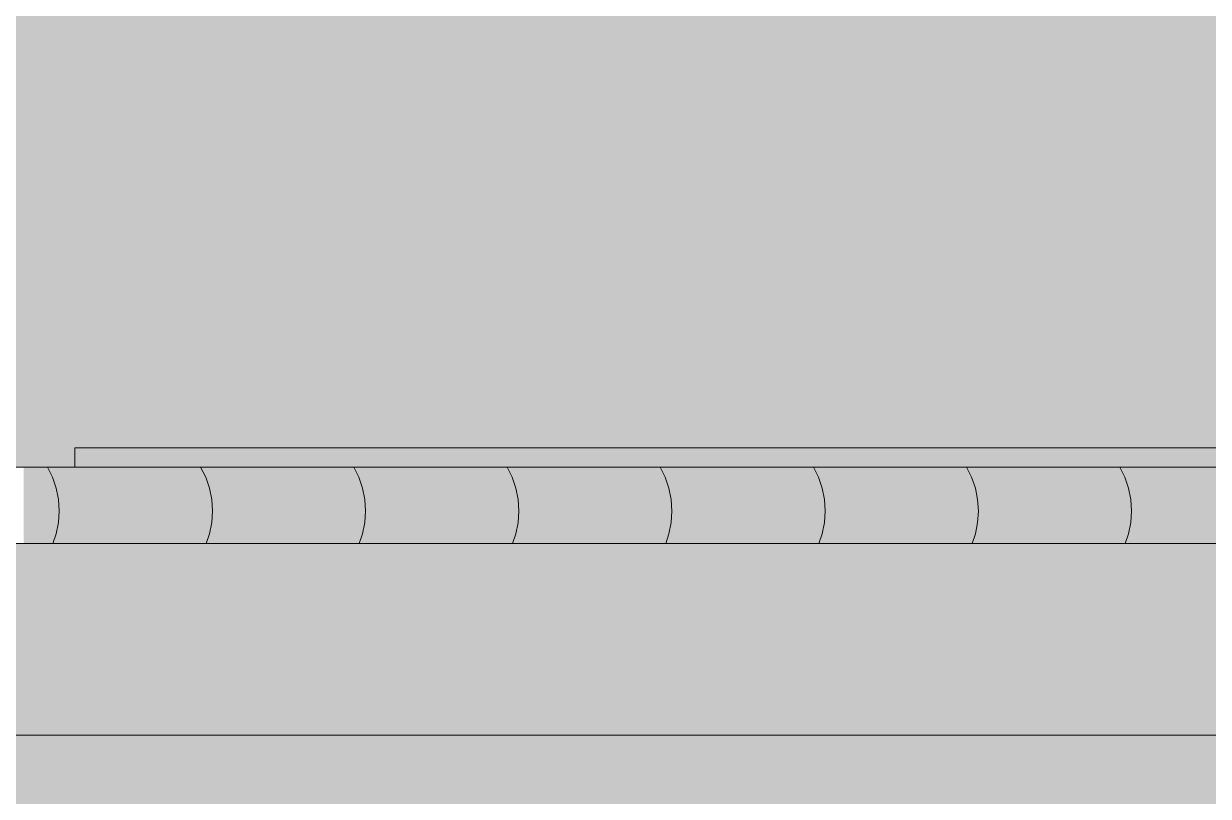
# Model space of a CAD drawing. Header units: millimetres. Extents: x 365175 to 2667127, y -330297 to -162108.
# Drawn here: x 1839463 to 1841010, y -319941 to -318932 of the extents above; entities that cross this region are included whole.
import ezdxf

# ---------------------------------------------------------------- set-up
doc = ezdxf.new("R2010")
doc.units = ezdxf.units.MM
doc.header["$MEASUREMENT"] = 0
doc.linetypes.add('Wipeout_Contour', pattern=[1000, 0, -1000])
doc.layers.add('Sols_ Dalles', color=7, linetype='Continuous')
doc.layers.add('TopoAlt', color=7, linetype='Continuous')
pattern_1 = [(0, (1445436.05, -319510.98), (0, 86.60254), [0, -50]), (0, (1445461.05, -319467.68), (0, 86.60254), [0, -50])]

# ---------------------------------------------------------------- blocks, each defined once
blk = doc.blocks.new('Élément de coupe_498_6', base_point=(1445436.1, -319511))
at = {"color": 254, "linetype": 'Wipeout_Contour', "lineweight": 0, "ltscale": 7587371.777575616}
blk.add_wipeout([(1805984, -319861), (1933356.4, -319861), (1933356.4, -319611), (1805984, -319611)], dxfattribs=at)
at = {"linetype": 'Continuous', "lineweight": 5, "true_color": 0x00e7c4}
h = blk.add_hatch(dxfattribs=at)
h.set_pattern_fill('Plâtre_0006', color=120, style=0, pattern_type=2)
h.set_pattern_definition(pattern_1)
h.paths.add_polyline_path([(1805984, -319861), (1933356.4, -319861), (1933356.4, -319611), (1805984, -319611)])
at = {"color": 7, "linetype": 'Continuous', "lineweight": 5}
for p, q in [((1933356.4, -319611), (1805984, -319611)), ((1933356.4, -319861), (1805984, -319861))]:
    blk.add_line(p, q, dxfattribs=at)
blk = doc.blocks.new('Élément de coupe_582_6', base_point=(1445436.1, -319511))
at = {"layer": 'TopoAlt', "linetype": 'Continuous', "lineweight": 0, "true_color": 0x000000}
for points in [[(1838007, -319511), (1839530.3, -319511), (1839530.3, -319486), (1854698.7, -319486), (1854698.7, -318911), (1838007, -318911)], [(1839530.3, -319486), (1839515.9, -319511), (1839530.3, -319511)]]:
    blk.add_hatch(color=18, dxfattribs=at).paths.add_polyline_path(points)
blk = doc.blocks.new('*X947', base_point=(1445436.1, -319511))
at = {"layer": 'Sols_ Dalles', "color": 7, "linetype": 'Continuous', "lineweight": 5}
for p, q in [((1839501, -319524.3), (1839494.4, -319511)), ((1839501, -319524.3), (1839494.4, -319511)), ((1839505.8, -319538.6), (1839501, -319524.3)), ((1839505.8, -319538.6), (1839501, -319524.3)), ((1839701, -319524.3), (1839694.4, -319511)), ((1839701, -319524.3), (1839694.4, -319511)), ((1839705.8, -319538.6), (1839701, -319524.3)), ((1839705.8, -319538.6), (1839701, -319524.3)), ((1839901, -319524.3), (1839894.4, -319511)), ((1839901, -319524.3), (1839894.4, -319511)), ((1839905.8, -319538.6), (1839901, -319524.3)), ((1839905.8, -319538.6), (1839901, -319524.3)), ((1840100.9, -319524.3), (1840094.4, -319511)), ((1840100.9, -319524.3), (1840094.4, -319511)), ((1840105.8, -319538.6), (1840100.9, -319524.3)), ((1840105.8, -319538.6), (1840100.9, -319524.3)), ((1840300.9, -319524.3), (1840294.4, -319511)), ((1840300.9, -319524.3), (1840294.4, -319511)), ((1840305.8, -319538.6), (1840300.9, -319524.3)), ((1840305.8, -319538.6), (1840300.9, -319524.3)), ((1840500.9, -319524.3), (1840494.4, -319511)), ((1840500.9, -319524.3), (1840494.4, -319511)), ((1840505.8, -319538.6), (1840500.9, -319524.3)), ((1840505.8, -319538.6), (1840500.9, -319524.3)), ((1840700.9, -319524.3), (1840694.4, -319511)), ((1840700.9, -319524.3), (1840694.4, -319511)), ((1840705.8, -319538.6), (1840700.9, -319524.3)), ((1840705.8, -319538.6), (1840700.9, -319524.3)), ((1840900.9, -319524.3), (1840894.3, -319511)), ((1840900.9, -319524.3), (1840894.3, -319511)), ((1840905.8, -319538.6), (1840900.9, -319524.3)), ((1840905.8, -319538.6), (1840900.9, -319524.3)), ((1839508.8, -319553.4), (1839505.8, -319538.6)), ((1839508.8, -319553.4), (1839505.8, -319538.6)), ((1839708.8, -319553.4), (1839705.8, -319538.6)), ((1839708.8, -319553.4), (1839705.8, -319538.6)), ((1839908.8, -319553.4), (1839905.8, -319538.6)), ((1839908.8, -319553.4), (1839905.8, -319538.6)), ((1840108.7, -319553.4), (1840105.8, -319538.6)), ((1840108.7, -319553.4), (1840105.8, -319538.6)), ((1840308.7, -319553.4), (1840305.8, -319538.6)), ((1840308.7, -319553.4), (1840305.8, -319538.6)), ((1840508.7, -319553.4), (1840505.8, -319538.6)), ((1840508.7, -319553.4), (1840505.8, -319538.6)), ((1840708.7, -319553.4), (1840705.8, -319538.6)), ((1840708.7, -319553.4), (1840705.8, -319538.6)), ((1840908.7, -319553.4), (1840905.8, -319538.6)), ((1840908.7, -319553.4), (1840905.8, -319538.6)), ((1839509.7, -319568.5), (1839508.8, -319553.4)), ((1839509.7, -319568.5), (1839508.8, -319553.4)), ((1839709.7, -319568.5), (1839708.8, -319553.4)), ((1839709.7, -319568.5), (1839708.8, -319553.4)), ((1839909.7, -319568.5), (1839908.8, -319553.4)), ((1839909.7, -319568.5), (1839908.8, -319553.4)), ((1840109.7, -319568.5), (1840108.7, -319553.4)), ((1840109.7, -319568.5), (1840108.7, -319553.4)), ((1840309.7, -319568.5), (1840308.7, -319553.4)), ((1840309.7, -319568.5), (1840308.7, -319553.4)), ((1840509.7, -319568.5), (1840508.7, -319553.4)), ((1840509.7, -319568.5), (1840508.7, -319553.4)), ((1840709.7, -319568.5), (1840708.7, -319553.4)), ((1840709.7, -319568.5), (1840708.7, -319553.4)), ((1840909.7, -319568.5), (1840908.7, -319553.4)), ((1840909.7, -319568.5), (1840908.7, -319553.4)), ((1839508.8, -319583.6), (1839509.7, -319568.5)), ((1839508.8, -319583.6), (1839509.7, -319568.5)), ((1839708.8, -319583.6), (1839709.7, -319568.5)), ((1839708.8, -319583.6), (1839709.7, -319568.5)), ((1839908.8, -319583.6), (1839909.7, -319568.5)), ((1839908.8, -319583.6), (1839909.7, -319568.5)), ((1840108.7, -319583.6), (1840109.7, -319568.5)), ((1840108.7, -319583.6), (1840109.7, -319568.5)), ((1840308.7, -319583.6), (1840309.7, -319568.5)), ((1840308.7, -319583.6), (1840309.7, -319568.5)), ((1840508.7, -319583.6), (1840509.7, -319568.5)), ((1840508.7, -319583.6), (1840509.7, -319568.5)), ((1840708.7, -319583.6), (1840709.7, -319568.5)), ((1840708.7, -319583.6), (1840709.7, -319568.5)), ((1840908.7, -319583.6), (1840909.7, -319568.5)), ((1840908.7, -319583.6), (1840909.7, -319568.5)), ((1839505.8, -319598.4), (1839508.8, -319583.6)), ((1839505.8, -319598.4), (1839508.8, -319583.6)), ((1839705.8, -319598.4), (1839708.8, -319583.6)), ((1839705.8, -319598.4), (1839708.8, -319583.6)), ((1839905.8, -319598.4), (1839908.8, -319583.6)), ((1839905.8, -319598.4), (1839908.8, -319583.6)), ((1840105.8, -319598.4), (1840108.7, -319583.6)), ((1840105.8, -319598.4), (1840108.7, -319583.6)), ((1840305.8, -319598.4), (1840308.7, -319583.6)), ((1840305.8, -319598.4), (1840308.7, -319583.6)), ((1840505.8, -319598.4), (1840508.7, -319583.6)), ((1840505.8, -319598.4), (1840508.7, -319583.6)), ((1840705.8, -319598.4), (1840708.7, -319583.6)), ((1840705.8, -319598.4), (1840708.7, -319583.6)), ((1840905.8, -319598.4), (1840908.7, -319583.6)), ((1840905.8, -319598.4), (1840908.7, -319583.6)), ((1839501.5, -319611), (1839505.8, -319598.4)), ((1839501.5, -319611), (1839505.8, -319598.4)), ((1839701.5, -319611), (1839705.8, -319598.4)), ((1839701.5, -319611), (1839705.8, -319598.4)), ((1839901.5, -319611), (1839905.8, -319598.4)), ((1839901.5, -319611), (1839905.8, -319598.4)), ((1840101.5, -319611), (1840105.8, -319598.4)), ((1840101.5, -319611), (1840105.8, -319598.4)), ((1840301.5, -319611), (1840305.8, -319598.4)), ((1840301.5, -319611), (1840305.8, -319598.4)), ((1840501.5, -319611), (1840505.8, -319598.4)), ((1840501.5, -319611), (1840505.8, -319598.4)), ((1840701.5, -319611), (1840705.8, -319598.4)), ((1840701.5, -319611), (1840705.8, -319598.4)), ((1840901.5, -319611), (1840905.8, -319598.4)), ((1840901.5, -319611), (1840905.8, -319598.4))]:
    blk.add_line(p, q, dxfattribs=at)
blk = doc.blocks.new('Élément de coupe_747_6', base_point=(1445436.1, -319511))
at = {"layer": 'Sols_ Dalles', "linetype": 'Continuous', "lineweight": 0, "true_color": 0x000000}
blk.add_hatch(color=18, dxfattribs=at).paths.add_polyline_path([(1839463.3, -319511), (1839463.3, -319611), (1859013.5, -319611), (1859013.5, -319511)])
at = {"layer": 'Sols_ Dalles', "color": 250, "linetype": 'Continuous', "lineweight": 5, "true_color": 0x1f1f1f}
for p, q in [((1839381.1, -319511), (1839463.3, -319511)), ((1839463.3, -319511), (1859013.5, -319511))]:
    blk.add_line(p, q, dxfattribs=at)
at = {"layer": 'Sols_ Dalles', "lineweight": 0}
blk.add_blockref('*X947', (1445436.1, -319511), dxfattribs=at)
blk = doc.blocks.new('Élément de coupe_748_6', base_point=(1445436.1, -319511))
at = {"linetype": 'Continuous', "lineweight": 0, "true_color": 0x000000}
blk.add_hatch(color=18, dxfattribs=at).paths.add_polyline_path([(1839530.3, -319486), (1839530.3, -319511), (1859717.6, -319511), (1859717.6, -319486)])
at = {"color": 7, "linetype": 'Continuous', "lineweight": 5}
for p, q in [((1839530.3, -319511), (1839530.3, -319486)), ((1839530.3, -319486), (1859717.6, -319486))]:
    blk.add_line(p, q, dxfattribs=at)

msp = doc.modelspace()

# ---------------------------------------------------------------- block references
at = {"lineweight": 0}
msp.add_blockref('Élément de coupe_748_6', (1445436.05, -319510.981), dxfattribs=at)
at = {"layer": 'TopoAlt', "lineweight": 0}
msp.add_blockref('Élément de coupe_582_6', (1445436.05, -319510.981), dxfattribs=at)

# ---------------------------------------------------------------- wipeouts: each hides what was drawn before it
at = {"color": 254, "linetype": 'Wipeout_Contour', "lineweight": 0, "ltscale": 7609605.31800538}
msp.add_wipeout([(1824949.475, -319860.981), (1925692.058, -319860.981), (1925692.058, -319610.981), (1824949.475, -319610.981)], dxfattribs=at)

# ---------------------------------------------------------------- next in the draw order: hatches: boundary and pattern name
at = {"linetype": 'Continuous', "lineweight": 5, "true_color": 0x00e7c4}
h = msp.add_hatch(dxfattribs=at)
h.set_pattern_fill('Plâtre_0006', color=120, style=0, pattern_type=2)
h.set_pattern_definition(pattern_1)
h.paths.add_polyline_path([(1824949.475, -319860.981), (1925692.058, -319860.981), (1925692.058, -319610.981), (1824949.475, -319610.981)])

# ---------------------------------------------------------------- next in the draw order: block references
at = {"lineweight": 0}
msp.add_blockref('Élément de coupe_498_6', (1445436.05, -319510.981), dxfattribs=at)

# ---------------------------------------------------------------- next in the draw order: hatches: boundary and pattern name
at = {"linetype": 'Continuous', "lineweight": 5}
for color, points in [(255, [(1804994.38, -319610.981), (1934827.773, -319610.981), (1934827.773, -322710.981), (1804994.38, -322710.981)]), (7, [(1804994.38, -319610.981), (1933356.391, -319610.981), (1933356.391, -319810.981), (1804994.38, -319810.981)])]:
    msp.add_hatch(color=color, dxfattribs=at).paths.add_polyline_path(points)

# ---------------------------------------------------------------- next in the draw order: linework, layer by layer
at = {"color": 7, "linetype": 'Continuous', "lineweight": 5}
for p, q in [((1925692.058, -319610.981), (1824949.475, -319610.981)), ((1925692.058, -319860.981), (1824949.475, -319860.981))]:
    msp.add_line(p, q, dxfattribs=at)

# ---------------------------------------------------------------- next in the draw order: block references
at = {"layer": 'Sols_ Dalles', "lineweight": 0}
msp.add_blockref('Élément de coupe_747_6', (1445436.05, -319510.981), dxfattribs=at)

doc.saveas('drawing.dxf')
